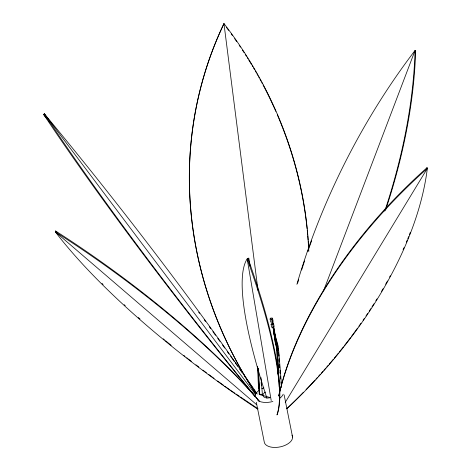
<?xml version="1.0" encoding="UTF-8"?>
<svg xmlns="http://www.w3.org/2000/svg" width="471" height="471" viewBox="0 0 471 471"><rect width="100%" height="100%" fill="white"/><g stroke="black" fill="none" stroke-linecap="round" stroke-linejoin="round"><path stroke-width="0.71" d="M259.185 400.886A306.327 81.189 35.3 0 0 55.584 231.002L55.354 231.885A306.038 80.824 35.1 0 0 257.507 408.993M323.565 290.825L415.069 50.444L415.646 50.992A400.474 216.742 -63 0 1 385.596 210.06M415.122 52.363L415.646 50.992M426.29 168.877L427.05 167.617L427.327 168.435A317.171 173.752 -43.5 0 1 286.868 408.775M285.208 402.428L427.327 168.435A317.171 173.752 -43.5 0 0 278.779 395.964M270.071 318.985L270.896 317.972L272.515 318.196L273.121 321.24L272.303 322.252L270.684 322.023L270.071 318.985L271.69 319.214L272.515 318.196M271.084 324.272L271.908 323.259L273.527 323.489L274.134 326.527L273.315 327.539L271.696 327.31L271.084 324.272L272.703 324.501L273.527 323.489M261.022 377.66L262.388 394.315L259.774 394.657L259.227 394.433L258.132 368.275M261.841 394.092L262.388 394.315M269.506 397.294L270.06 397.518L259.774 394.657L258.538 369.152M230.719 390.412L234.976 393.273M236.189 394.092L239.233 396.14M240.445 396.959L258.079 408.816M256.671 404.719L55.354 231.885A306.038 80.824 35.1 0 1 259.115 401.115M55.584 231.002L57.256 232.444M47.665 119.722L43.673 114.441L44.298 113.764A391.843 34.995 51.9 0 1 257.254 394.05M48.99 121.477L49.879 122.654M255.618 394.651L44.298 113.764A391.843 34.995 51.9 0 0 255.294 396.447M278.496 350.936L275.918 341.493L273.315 326.803M274.416 336.406L274.893 338.425M271.69 319.214L272.303 322.252M272.703 324.501L273.315 327.539M284.143 394.945L292.579 437.082M256.306 402.287L264.172 441.562A14.413 7.771 -11.3 0 0 280.675 446.779A14.413 7.771 -11.3 0 0 291.985 435.133M272.426 319.98L273.074 323.489M273.592 326.297L275.394 336.117L278.043 345.59L278.438 350.972M273.386 326.827L276.094 341.563L278.738 351.036L281.658 387.35M272.491 320.657L273.115 324.154M273.61 326.951L275.217 336.047L277.896 346.956M271.202 400.527L247.175 258.885L248.812 258.073L250.095 266.056M248.235 259.927L247.993 258.479A259.356 54.177 65.4 0 1 277.142 414.786M272.25 320.763L272.68 323.618M273.209 327.192L274.381 335.046M273.056 326.921L275.294 341.922L277.584 351.372L279.25 386.915M272.185 320.739L272.591 323.583M273.098 327.145L274.316 335.693M272.986 326.898L275.117 341.852L277.337 351.278L278.42 378.725M257.99 290.254L223.955 23.55L223.825 23.992A432.207 391.224 20.8 0 0 255.706 393.632M278.638 353.668L278.814 355.84M279.056 358.731L279.291 361.628M279.533 364.525L279.768 367.421M280.01 370.318L280.245 373.215M280.481 376.111L280.722 379.008M280.957 381.899L281.199 384.795M261.158 382.352L261.393 385.249M279.091 359.714L279.256 361.881M279.527 365.49L279.692 367.651M280.015 371.984L280.121 373.426M278.591 352.402L278.838 356.064M279.462 391.289L279.639 394.933M277.984 369.812L276.972 348.069M278.055 371.266L278.196 374.186M258.049 368.081L259.079 389.211L258.526 388.987L257.584 366.462M277.572 369.641L276.665 346.538M277.69 372.549L277.749 374.003M266.939 398.148A259.297 53.453 65.3 0 1 247.175 258.885A259.297 53.453 65.3 0 1 276.936 414.886M46.87 118.286A391.719 34.825 51.8 0 0 43.673 114.441A391.719 34.825 51.8 0 0 254.681 396.04M198.68 312.22A391.719 34.825 51.8 0 1 199.539 313.386M204.22 319.774A391.719 34.825 51.8 0 1 205.486 321.499M209.312 326.75A391.719 34.825 51.8 0 1 210.655 328.587M212.874 331.649A391.719 34.825 51.8 0 1 215.53 335.311M217.726 338.355A391.719 34.825 51.8 0 1 219.916 341.387M222.524 345.013A391.719 34.825 51.8 0 1 224.685 348.022M227.252 351.619A391.719 34.825 51.8 0 1 228.953 354.004M230.649 356.376A391.719 34.825 51.8 0 1 234.417 361.687M235.247 362.864A391.719 34.825 51.8 0 1 237.714 366.361M239.757 369.258A391.719 34.825 51.8 0 1 242.176 372.708M244.219 375.623A391.719 34.825 51.8 0 1 245.532 377.512M246.41 378.766A391.719 34.825 51.8 0 1 252.88 388.092M253.728 389.329A391.719 34.825 51.8 0 1 255.835 392.39M226.48 27.483A432.207 391.224 20.8 0 1 228.67 30.415M231.267 33.947A432.207 391.224 20.8 0 1 232.55 35.725M234.664 38.704A432.207 391.224 20.8 0 1 236.754 41.695M239.227 45.304A432.207 391.224 20.8 0 1 240.445 47.112M242.459 50.144A432.207 391.224 20.8 0 1 244.049 52.575M245.226 54.406A432.207 391.224 20.8 0 1 246.398 56.243M247.175 57.468A432.207 391.224 20.8 0 1 247.94 58.698M248.712 59.929A432.207 391.224 20.8 0 1 251.355 64.262M252.103 65.504A432.207 391.224 20.8 0 1 252.845 66.747M253.581 67.995A432.207 391.224 20.8 0 1 254.681 69.867M255.406 71.121A432.207 391.224 20.8 0 1 256.13 72.375M256.842 73.629A432.207 391.224 20.8 0 1 257.914 75.519M258.614 76.779A432.207 391.224 20.8 0 1 259.315 78.045M260.016 79.305A432.207 391.224 20.8 0 1 261.046 81.206M261.735 82.472A432.207 391.224 20.8 0 1 262.412 83.744M263.083 85.016A432.207 391.224 20.8 0 1 275.841 111.391M277.295 114.736A432.207 391.224 20.8 0 1 278.432 117.42M278.714 118.091A432.207 391.224 20.8 0 1 307.086 228.57M307.233 230.013A432.207 391.224 20.8 0 1 307.634 234.34M307.757 235.783A432.207 391.224 20.8 0 1 308.093 240.11M308.193 241.552A432.207 391.224 20.8 0 1 308.458 245.88M308.534 247.322A432.207 391.224 20.8 0 1 308.67 250.207M297.595 283.218A400.474 216.742 -63 0 1 298.626 279.75M301.628 270.018A400.474 216.742 -63 0 1 304.566 260.969M307.887 251.231A400.474 216.742 -63 0 1 311.614 240.816M410.282 232.444A317.495 174.158 -43.6 0 1 409.476 234.511M408.657 236.583A317.495 174.158 -43.6 0 1 407.821 238.656M407.256 240.039A317.495 174.158 -43.6 0 1 406.391 242.118M404.012 247.658A317.495 174.158 -43.6 0 1 403.094 249.736M390.312 275.765A317.495 174.158 -43.6 0 1 389.611 277.066M387.48 280.969A317.495 174.158 -43.6 0 1 385.661 284.213M383.064 288.752A317.495 174.158 -43.6 0 1 381.545 291.343M376.994 298.902A317.495 174.158 -43.6 0 1 375.864 300.733M373.95 303.783A317.495 174.158 -43.6 0 1 372.008 306.827M370.824 308.658A317.495 174.158 -43.6 0 1 369.235 311.095M367.621 313.533A317.495 174.158 -43.6 0 1 365.991 315.964M364.336 318.396A317.495 174.158 -43.6 0 1 363.088 320.215M360.98 323.247A317.495 174.158 -43.6 0 1 358.849 326.268M357.56 328.075A317.495 174.158 -43.6 0 1 351.407 336.459M350.512 337.648A317.495 174.158 -43.6 0 1 344.348 345.679M343.453 346.815A317.495 174.158 -43.6 0 1 339.397 351.908M338.478 353.038A317.495 174.158 -43.6 0 1 334.322 358.101M333.386 359.22A317.495 174.158 -43.6 0 1 329.135 364.242M328.181 365.355A317.495 174.158 -43.6 0 1 326.744 367.015M325.785 368.122A317.495 174.158 -43.6 0 1 323.854 370.324M322.882 371.425A317.495 174.158 -43.6 0 1 321.416 373.067M320.439 374.162A317.495 174.158 -43.6 0 1 318.473 376.341M317.489 377.424A317.495 174.158 -43.6 0 1 316.006 379.043M315.011 380.121A317.495 174.158 -43.6 0 1 306.038 389.617M303.495 392.231A317.495 174.158 -43.6 0 1 286.815 408.592M278.691 395.893A317.584 174.176 -43.6 0 1 427.079 167.652M230.125 389.988A306.739 81.348 35.3 0 1 224.761 386.173M223.572 385.319A306.739 81.348 35.3 0 1 217.631 381.021M214.081 378.425A306.739 81.348 35.3 0 1 208.771 374.504M206.422 372.755A306.739 81.348 35.3 0 1 202.913 370.124M198.844 367.044A306.739 81.348 35.3 0 1 195.948 364.837M191.356 361.304A306.739 81.348 35.3 0 1 188.506 359.096M187.941 358.649A306.739 81.348 35.3 0 1 186.769 357.742M185.026 356.37A306.739 81.348 35.3 0 1 183.861 355.458M171.185 345.325A306.739 81.348 35.3 0 1 165.509 340.686M164.385 339.762A306.739 81.348 35.3 0 1 163.26 338.832M139.987 318.955A306.739 81.348 35.3 0 1 138.315 317.478M125.227 305.65A306.739 81.348 35.3 0 1 124.161 304.666M103.096 284.466A306.739 81.348 35.3 0 1 102.036 283.407M255.735 393.526A432.278 391.584 20.8 0 1 223.955 23.55A432.278 391.584 20.8 0 1 308.811 251.414M296.907 284.343A400.662 216.913 -63.1 0 1 415.069 50.444A400.662 216.913 -63.1 0 1 384.76 211.096M283.201 394.186A14.413 7.771 -11.3 0 1 279.721 398.272M272.88 401.475A14.413 7.771 -11.3 0 1 257.802 400.533M255.158 396.57A14.413 7.771 -11.3 0 1 259.003 390.388M261.876 388.687A14.413 7.771 -11.3 0 1 263.86 387.839M269.565 397.848A6.488 3.497 -11.3 0 1 263.324 396.352A6.488 3.497 -11.3 0 1 265.532 392.025"/></g></svg>
